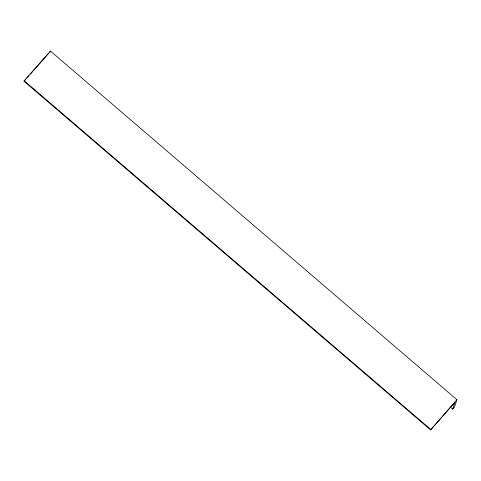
<?xml version="1.0" encoding="UTF-8"?>
<svg xmlns="http://www.w3.org/2000/svg" width="481" height="481" viewBox="0 0 481 481"><rect width="100%" height="100%" fill="white"/><g stroke="black" fill="none" stroke-linecap="round" stroke-linejoin="round"><path stroke-width="0.72" d="M452.681 409.109L455.038 402.194L430.585 429.936L24.05 81.283L24.218 80.79L50.415 51.064L456.95 399.717L454.431 407.124L452.681 409.109L450.402 407.148M49.952 52.411L50.415 51.064M430.585 429.936L456.95 399.717M24.05 81.283L25.517 79.618M26.984 77.952L28.938 75.733M30.405 74.068L32.365 71.849M33.339 70.737L48.497 53.535M24.218 80.79L430.754 429.443"/></g></svg>
